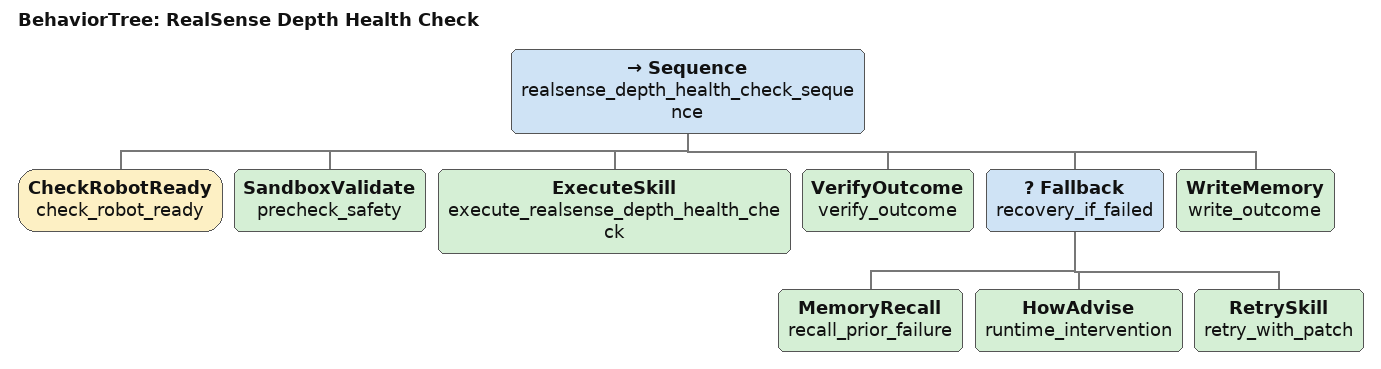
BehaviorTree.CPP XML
<root BTCPP_format="4">
  <BehaviorTree ID="RealSense Depth Health Check">
    <Sequence name="realsense_depth_health_check_sequence">
      <CheckRobotReady name="check_robot_ready"/>
      <SandboxValidate name="precheck_safety"/>
      <ExecuteSkill name="execute_realsense_depth_health_check"/>
      <VerifyOutcome name="verify_outcome"/>
      <Fallback name="recovery_if_failed">
        <MemoryRecall name="recall_prior_failure"/>
        <HowAdvise name="runtime_intervention"/>
        <RetrySkill name="retry_with_patch"/>
      </Fallback>
      <WriteMemory name="write_outcome"/>
    </Sequence>
  </BehaviorTree>
</root>
